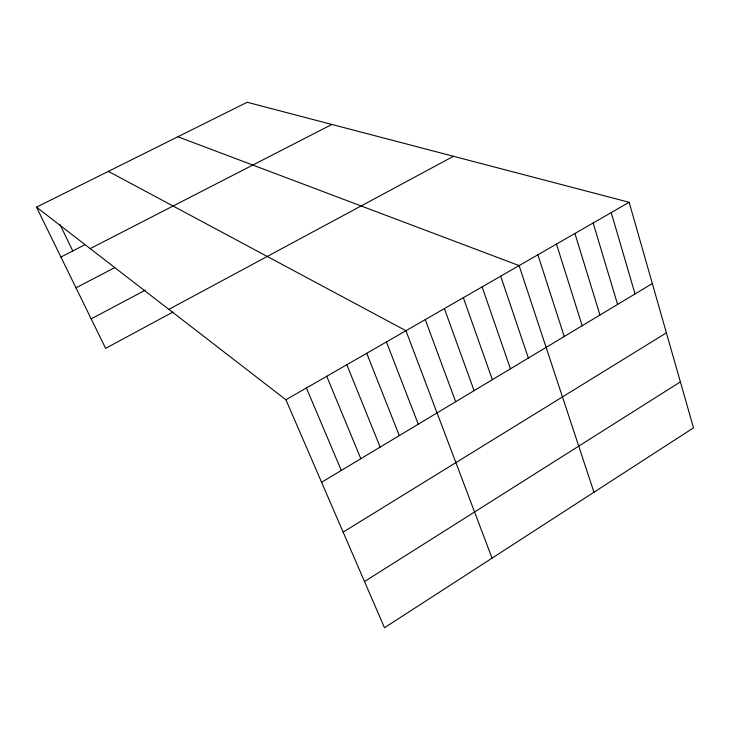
<?xml version="1.0" encoding="UTF-8"?>
<svg xmlns="http://www.w3.org/2000/svg" width="730" height="730" viewBox="0 0 730 730"><rect width="100%" height="100%" fill="white"/><g stroke="black" fill="none" stroke-linecap="round" stroke-linejoin="round"><path stroke-width="1.09" d="M364.507 581.545L680.387 381.89M343.146 532.124L666.399 332.853M321.601 482.284L652.328 283.559M285.923 399.775L629.141 202.283L693.5 427.853L384.482 627.736L285.923 399.775L36.5 207.147L247.169 102.264L629.141 202.283M168.867 309.374L453.476 156.284M172.946 312.057L105.613 348.356L36.5 207.147M91.177 318.864L145.407 290.111M75.984 287.821L114.738 267.627M90.192 248.611L331.867 124.447M60.909 257.024L84.589 244.897M177.874 136.766L519.103 265.592L593.955 492.239M108.359 171.368L405.944 330.717L492.047 558.158M59.979 224.502L72.781 250.947M306.427 387.977L341.312 470.439M326.73 376.297L360.83 458.714M346.832 364.726L380.166 447.098M366.725 353.274L399.31 435.591M386.435 341.941L418.272 424.194M425.262 319.594L455.666 401.728M444.397 308.589L474.098 390.65M463.34 297.685L492.348 379.682M482.11 286.881L510.443 368.814M500.698 276.186L528.365 358.047M537.891 254.788L564.235 336.493M556.497 244.085L582.184 325.708M574.921 233.481L599.969 315.022M593.171 222.978L617.589 304.437M611.238 212.585L635.036 293.944"/></g></svg>
